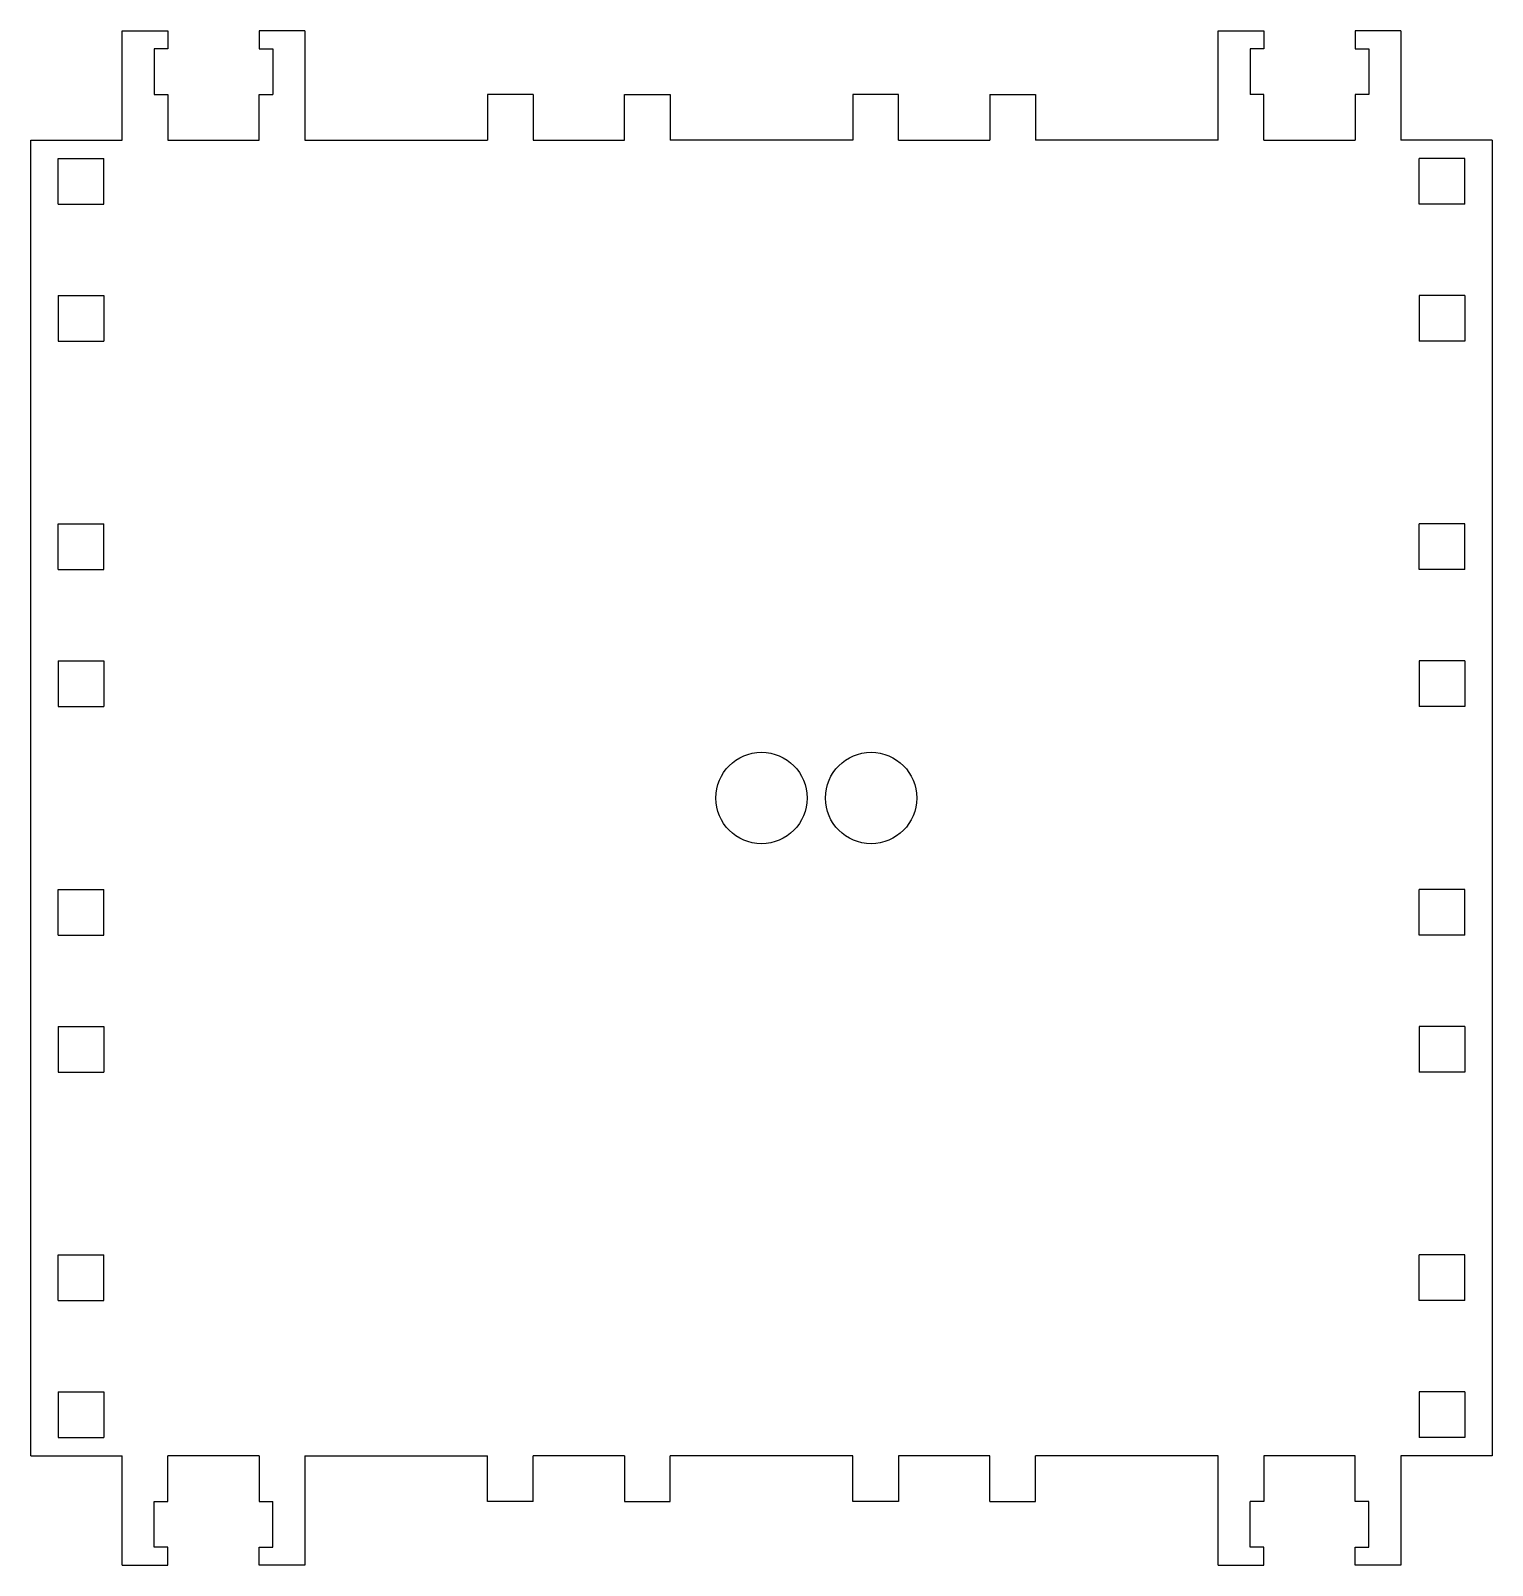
# Model space of a CAD drawing. Header units: millimetres. Extents: x -80 to 80, y -12 to 156.
import ezdxf

# ---------------------------------------------------------------- set-up
doc = ezdxf.new("R2010")
doc.units = ezdxf.units.MM

msp = doc.modelspace()

# ---------------------------------------------------------------- linework, layer by layer
at = {"color": 7, "linetype": 'Continuous', "lineweight": 25}
for p, q in [((-70, 156), (-65, 156)), ((-70, 144), (-70, 156)), ((-65, 156), (-65, 154)), ((-50, 156), (-55, 156)), ((-55, 156), (-55, 154)), ((-50, 156), (-50, 144)), ((50, 156), (55, 156)), ((50, 144), (50, 156)), ((55, 156), (55, 154)), ((70, 156), (65, 156)), ((65, 156), (65, 154)), ((70, 156), (70, 144)), ((-66.5, 154), (-66.5, 149)), ((-65, 154), (-66.5, 154)), ((-55, 154), (-53.5, 154)), ((-53.5, 154), (-53.5, 149)), ((53.5, 154), (53.5, 149)), ((55, 154), (53.5, 154)), ((65, 154), (66.5, 154)), ((66.5, 154), (66.5, 149)), ((-66.5, 149), (-65, 149)), ((-65, 149), (-65, 144)), ((-55, 149), (-53.5, 149)), ((-55, 144), (-55, 149)), ((-25, 149), (-30, 149)), ((-30, 149), (-30, 144)), ((-25, 149), (-25, 144)), ((-15, 149), (-10, 149)), ((-15, 144), (-15, 149)), ((-10, 149), (-10, 144)), ((15, 149), (10, 149)), ((10, 149), (10, 144)), ((15, 144), (15, 149)), ((25, 149), (30, 149)), ((25, 149), (25, 144)), ((30, 149), (30, 144)), ((55, 149), (53.5, 149)), ((55, 144), (55, 149)), ((66.5, 149), (65, 149)), ((65, 149), (65, 144)), ((-80, 144), (-70, 144)), ((-80, 0), (-80, 144)), ((-65, 144), (-55, 144)), ((-50, 144), (-30, 144)), ((-25, 144), (-15, 144)), ((10, 144), (-10, 144)), ((15, 144), (25, 144)), ((50, 144), (30, 144)), ((55, 144), (65, 144)), ((80, 144), (70, 144)), ((80, 144), (80, 0)), ((-77, 137), (-77, 142)), ((-77, 142), (-72, 142)), ((-72, 137), (-72, 142)), ((77, 142), (72, 142)), ((72, 137), (72, 142)), ((77, 137), (77, 142)), ((-77, 137), (-72, 137)), ((77, 137), (72, 137)), ((-77, 127), (-77, 122)), ((-77, 127), (-72, 127)), ((-72, 127), (-72, 122)), ((72, 127), (72, 122)), ((77, 127), (72, 127)), ((77, 127), (77, 122)), ((-77, 122), (-72, 122)), ((77, 122), (72, 122)), ((-77, 97), (-77, 102)), ((-77, 102), (-72, 102)), ((-72, 97), (-72, 102)), ((77, 102), (72, 102)), ((72, 97), (72, 102)), ((77, 97), (77, 102)), ((-77, 97), (-72, 97)), ((77, 97), (72, 97)), ((-77, 87), (-77, 82)), ((-77, 87), (-72, 87)), ((-72, 87), (-72, 82)), ((72, 87), (72, 82)), ((77, 87), (72, 87)), ((77, 87), (77, 82)), ((-77, 82), (-72, 82)), ((77, 82), (72, 82)), ((-77, 57), (-77, 62)), ((-77, 62), (-72, 62)), ((-72, 57), (-72, 62)), ((77, 62), (72, 62)), ((72, 57), (72, 62)), ((77, 57), (77, 62)), ((-77, 57), (-72, 57)), ((77, 57), (72, 57)), ((-77, 47), (-77, 42)), ((-77, 47), (-72, 47)), ((-72, 47), (-72, 42)), ((72, 47), (72, 42)), ((77, 47), (72, 47)), ((77, 47), (77, 42)), ((-77, 42), (-72, 42)), ((77, 42), (72, 42)), ((-77, 17), (-77, 22)), ((-77, 22), (-72, 22)), ((-72, 17), (-72, 22)), ((77, 22), (72, 22)), ((72, 17), (72, 22)), ((77, 17), (77, 22)), ((-77, 17), (-72, 17)), ((77, 17), (72, 17)), ((-77, 7), (-77, 2)), ((-77, 7), (-72, 7)), ((-72, 7), (-72, 2)), ((72, 7), (72, 2)), ((77, 7), (72, 7)), ((77, 7), (77, 2)), ((-77, 2), (-72, 2)), ((77, 2), (72, 2)), ((-80, 0), (-70, 0)), ((-70, -12), (-70, 0)), ((-65, -5), (-65, 0)), ((-55, 0), (-65, 0)), ((-55, 0), (-55, -5)), ((-50, 0), (-50, -12)), ((-50, 0), (-30, 0)), ((-30, -5), (-30, 0)), ((-25, -5), (-25, 0)), ((-15, 0), (-25, 0)), ((-15, 0), (-15, -5)), ((-10, -5), (-10, 0)), ((10, 0), (-10, 0)), ((10, -5), (10, 0)), ((15, 0), (15, -5)), ((25, 0), (15, 0)), ((25, -5), (25, 0)), ((30, -5), (30, 0)), ((50, 0), (30, 0)), ((50, -12), (50, 0)), ((55, 0), (55, -5)), ((65, 0), (55, 0)), ((65, -5), (65, 0)), ((70, 0), (70, -12)), ((80, 0), (70, 0)), ((-66.5, -10), (-66.5, -5)), ((-66.5, -5), (-65, -5)), ((-55, -5), (-53.5, -5)), ((-53.5, -10), (-53.5, -5)), ((-25, -5), (-30, -5)), ((-15, -5), (-10, -5)), ((15, -5), (10, -5)), ((25, -5), (30, -5)), ((53.5, -10), (53.5, -5)), ((55, -5), (53.5, -5)), ((66.5, -5), (65, -5)), ((66.5, -10), (66.5, -5)), ((-65, -10), (-66.5, -10)), ((-65, -12), (-65, -10)), ((-55, -10), (-53.5, -10)), ((-55, -12), (-55, -10)), ((55, -10), (53.5, -10)), ((55, -12), (55, -10)), ((65, -10), (66.5, -10)), ((65, -12), (65, -10)), ((-70, -12), (-65, -12)), ((-50, -12), (-55, -12)), ((50, -12), (55, -12)), ((70, -12), (65, -12))]:
    msp.add_line(p, q, dxfattribs=at)
for centre in [(0, 72), (12, 72)]:
    msp.add_circle(centre, 5, dxfattribs=at)

doc.saveas('drawing.dxf')
